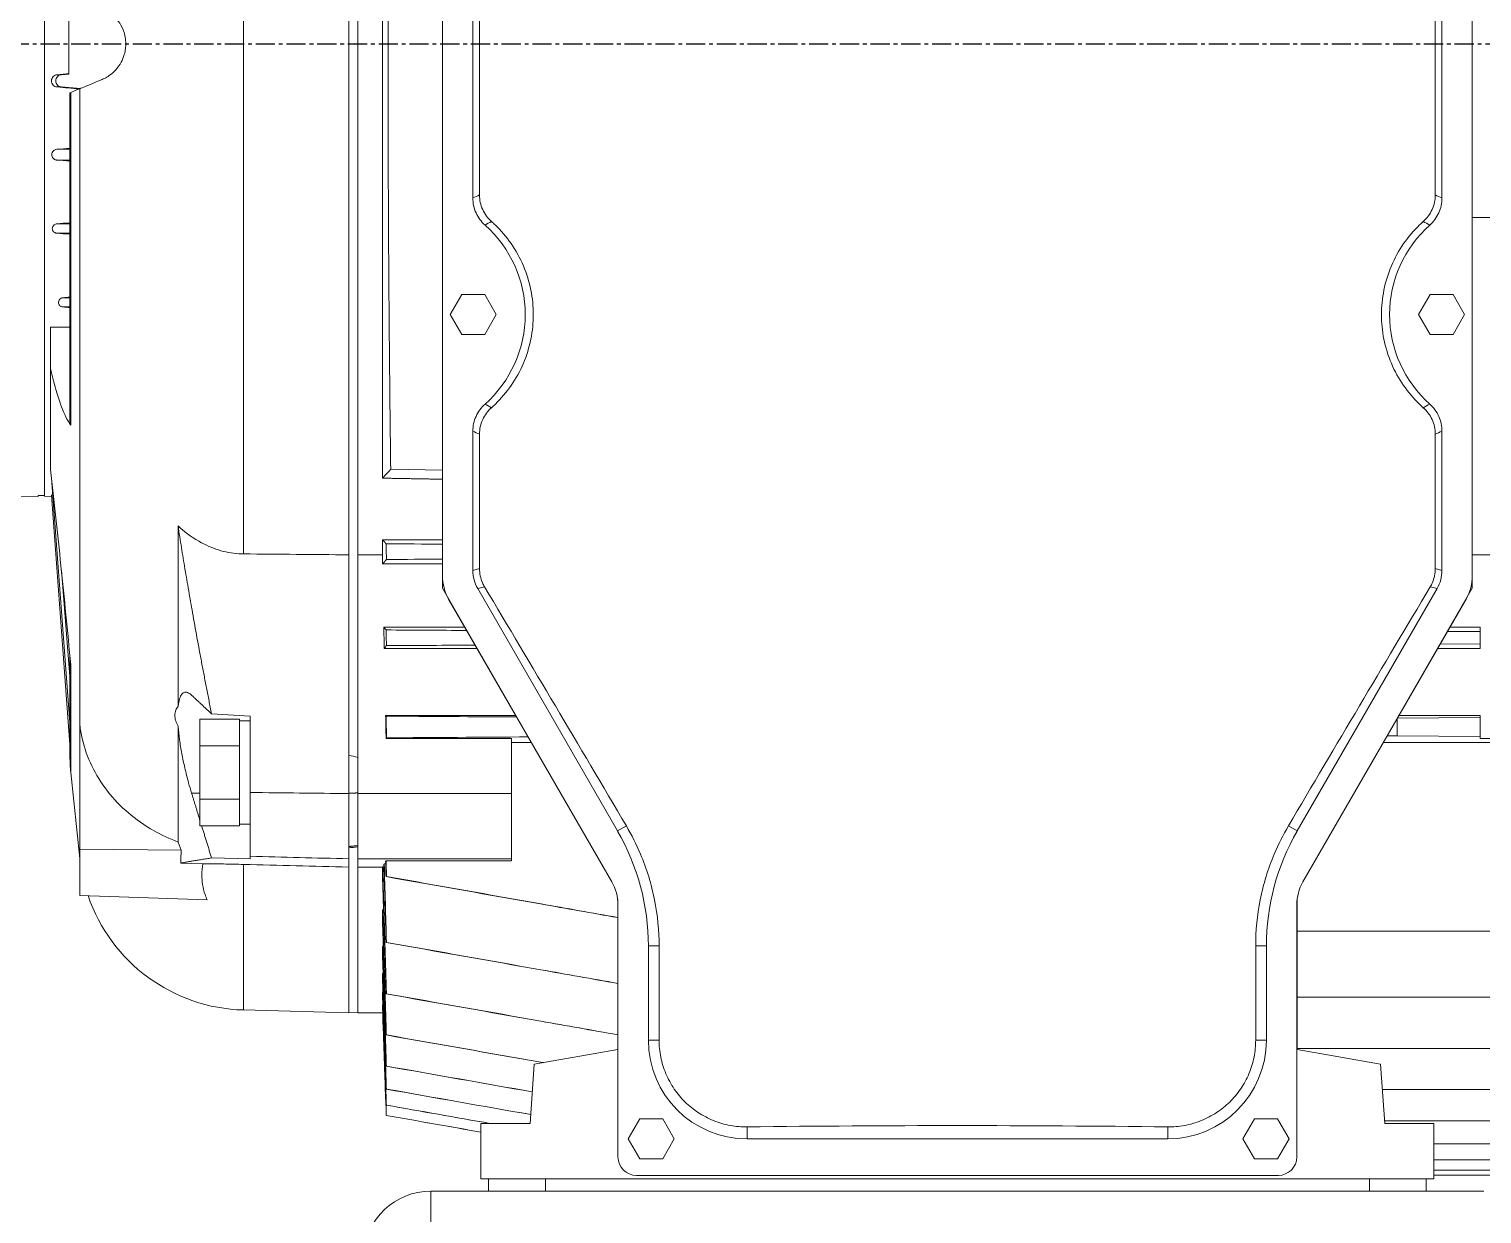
# Model space of a CAD drawing. Header units: millimetres. Extents: x -2122 to 22797, y 3569 to 89276.
# Drawn here: x 21220.3 to 21692.9, y 8822.8 to 9208.1 of the extents above; entities that cross this region are included whole.
import ezdxf

# ---------------------------------------------------------------- set-up
doc = ezdxf.new("R2010")
doc.units = ezdxf.units.MM
doc.header["$LTSCALE"] = 20
doc.linetypes.add('CENTER', pattern=[2, 1.25, -0.25, 0.25, -0.25])
doc.layers.add('IA-EJES', color=4, linetype='CENTER')
doc.layers.add('IA-TRAZ', color=8, linetype='Continuous', lineweight=5)

# ---------------------------------------------------------------- blocks, each defined once
blk = doc.blocks.new('A$C9f9da7af')
at = {"color": 0, "linetype": 'Continuous', "lineweight": 0}
for p, q in [((-2638.46, -2698.27), (-2638.46, -2306.27)), ((-2636.74, -2698.27), (-2636.74, -2308.13)), ((-2633.39, -2698.27), (-2633.39, -2308.13)), ((-2628.18, -2698.27), (-2628.18, -2308.13)), ((-2620.72, -2714.33), (-2620.72, -2308.12)), ((-2610.59, -2715.04), (-2610.59, -2308.11)), ((-2597.24, -2742.77), (-2597.24, -2384.31)), ((-2580.53, -2742.77), (-2580.53, -2399.33)), ((-2559.12, -2742.77), (-2559.12, -2402.22)), ((-2497.73, -2714.71), (-2497.73, -2604.01)), ((-2496.39, -2633.27), (-2496.39, -2683.27)), ((-2436.7, -2663.27), (-2436.7, -2685.77)), ((-2327.01, -2685.77), (-2327.01, -2663.27)), ((-2643.61, -2682.02), (-2643.61, -3024.52)), ((-2495.76, -2683.27), (-2496.39, -2683.27)), ((-2495.59, -2710.27), (-2495.76, -2683.27)), ((-2495.76, -2683.27), (-2489.63, -2683.27)), ((-2489.63, -2683.27), (-2489.8, -2710.13)), ((-2489, -2683.27), (-2489.63, -2683.27)), ((-2489, -2709.67), (-2489, -2683.27)), ((-2467.14, -2683.27), (-2467.14, -2697.05)), ((-2465.79, -2683.27), (-2467.14, -2683.27)), ((-2465.71, -2696.22), (-2465.79, -2683.27)), ((-2465.79, -2683.27), (-2461.6, -2683.27)), ((-2461.6, -2683.27), (-2461.66, -2693.89)), ((-2460.26, -2683.27), (-2461.6, -2683.27)), ((-2460.26, -2693.08), (-2460.26, -2683.27)), ((-2543.06, -2740.88), (-2447.61, -2685.77)), ((-2543.03, -2740.86), (-2451.09, -2687.78)), ((-2443.59, -2685.77), (-2447.61, -2685.77)), ((-2110.61, -2685.77), (-2443.59, -2685.77)), ((-2358.61, -2688.27), (-2365.11, -2692.02)), ((-2352.11, -2692.02), (-2358.61, -2688.27)), ((-2365.11, -2692.02), (-2365.11, -2699.52)), ((-2352.11, -2692.02), (-2352.11, -2699.52)), ((-2621.61, -2698.27), (-2639.61, -2698.27)), ((-2639.61, -3008.27), (-2639.61, -2698.27)), ((-2621.61, -2714.27), (-2621.61, -2698.27)), ((-2447.7, -2697.24), (-2526.51, -2742.74)), ((-2447.11, -2699.46), (-2447.7, -2697.24)), ((-2396.54, -2695.66), (-2441.79, -2695.66)), ((-2441.79, -2695.66), (-2441.21, -2697.83)), ((-2441.21, -2697.83), (-2397.5, -2697.83)), ((-2146.61, -2695.66), (-2320.68, -2695.66)), ((-2319.71, -2697.83), (-2146.61, -2697.83)), ((-2643.61, -2700.77), (-2639.61, -2700.77)), ((-2358.61, -2703.28), (-2365.11, -2699.52)), ((-2352.11, -2699.52), (-2358.61, -2703.28)), ((-2495.59, -2713.47), (-2495.59, -2710.27)), ((-2490.04, -2710.27), (-2495.59, -2710.27)), ((-2602.34, -2715.62), (-2621.61, -2714.27)), ((-2602.34, -2715.62), (-2597.56, -2742.77)), ((-2639.61, -2719.27), (-2643.61, -2719.27)), ((-2639.61, -2719.27), (-2639.61, -2987.27)), ((-2626.61, -2745.37), (-2633.11, -2749.12)), ((-2632.51, -2742.87), (-2550.53, -2742.87)), ((-2620.11, -2749.12), (-2626.61, -2745.37)), ((-2597.56, -2742.77), (-2548.8, -2742.77)), ((-2526.51, -2742.74), (-2524.87, -2745.59)), ((-2638.51, -2957.67), (-2638.51, -2748.87)), ((-2633.11, -2749.12), (-2633.11, -2756.62)), ((-2620.11, -2749.12), (-2620.11, -2756.62)), ((-2594.51, -2752.76), (-2594.51, -2756.24)), ((-2563.89, -2752.76), (-2594.51, -2752.76)), ((-2563.89, -2752.76), (-2563.89, -2756.24)), ((-2626.61, -2760.38), (-2633.11, -2756.62)), ((-2620.11, -2756.62), (-2626.61, -2760.38)), ((-2594.51, -2756.24), (-2563.89, -2756.24)), ((-2626.62, -2784.87), (-2622.72, -2784.87)), ((-2626.62, -2784.87), (-2626.62, -2921.67)), ((-2626.62, -2921.67), (-2622.72, -2921.67)), ((-2626.61, -2945.37), (-2633.11, -2949.12)), ((-2620.11, -2949.12), (-2626.61, -2945.37)), ((-2633.11, -2949.12), (-2633.11, -2956.62)), ((-2620.11, -2949.12), (-2620.11, -2956.62)), ((-2563.89, -2950.3), (-2594.51, -2950.3)), ((-2594.51, -2953.79), (-2594.51, -2950.3)), ((-2563.89, -2953.79), (-2563.89, -2950.3)), ((-2626.61, -2960.38), (-2633.11, -2956.62)), ((-2620.11, -2956.62), (-2626.61, -2960.38)), ((-2594.51, -2953.79), (-2563.89, -2953.79)), ((-2526.51, -2963.8), (-2524.87, -2960.95)), ((-2550.53, -2963.67), (-2632.51, -2963.67)), ((-2597.56, -2963.77), (-2602.34, -2990.92)), ((-2548.8, -2963.77), (-2597.56, -2963.77)), ((-2447.61, -3020.77), (-2543.06, -2965.66)), ((-2451.09, -3018.76), (-2543.03, -2965.68)), ((-2526.51, -2963.8), (-2447.7, -3009.3)), ((-2643.61, -2987.27), (-2639.61, -2987.27)), ((-2602.34, -2990.92), (-2621.61, -2992.27)), ((-2621.61, -2992.27), (-2621.61, -3008.27)), ((-2497.73, -2998.27), (-2497.73, -2991.83)), ((-2535.55, -2998.27), (-2536.18, -2998.27)), ((-2536.18, -3039.1), (-2536.18, -2998.27)), ((-2535.55, -2998.27), (-2535.55, -3048.27)), ((-2535.55, -2998.27), (-2514.34, -2998.27)), ((-2496.39, -2998.27), (-2514.34, -2998.27)), ((-2514.34, -2998.27), (-2514.34, -3048.27)), ((-2496.39, -2998.27), (-2496.39, -3039.1)), ((-2489, -3039.26), (-2489, -2996.87)), ((-2358.61, -3003.27), (-2365.11, -3007.02)), ((-2352.11, -3007.02), (-2358.61, -3003.27)), ((-2639.61, -3005.77), (-2643.61, -3005.77)), ((-2621.61, -3008.27), (-2639.61, -3008.27)), ((-2467.14, -3009.49), (-2467.14, -3039.71)), ((-2447.7, -3009.3), (-2447.11, -3007.09)), ((-2441.21, -3008.71), (-2441.79, -3010.89)), ((-2397.5, -3008.71), (-2441.21, -3008.71)), ((-2365.11, -3007.02), (-2365.11, -3014.52)), ((-2352.11, -3007.02), (-2352.11, -3014.52)), ((-2146.61, -3008.71), (-2319.71, -3008.71)), ((-2460.26, -3039.84), (-2460.26, -3013.47)), ((-2441.79, -3010.89), (-2396.54, -3010.89)), ((-2358.61, -3018.28), (-2365.11, -3014.52)), ((-2352.11, -3014.52), (-2358.61, -3018.28)), ((-2320.68, -3010.89), (-2146.61, -3010.89)), ((-2657.01, -3024.52), (-2643.61, -3024.52)), ((-2443.59, -3020.77), (-2447.61, -3020.77)), ((-2443.59, -3020.77), (-2110.61, -3020.77)), ((-2439.67, -3020.77), (-2439.67, -3040.22)), ((-2431.79, -3040.27), (-2431.79, -3020.77)), ((-2409.17, -3020.77), (-2408.89, -3037.6)), ((-2585.61, -3048.27), (-2585.61, -3040.21)), ((-2583.07, -3040.27), (-2583.94, -3040.27)), ((-2583.07, -3040.27), (-2583.07, -3040.18)), ((-2579.03, -3040.27), (-2580.52, -3040.27)), ((-2579.03, -3040.27), (-2579.03, -3040.13)), ((-2572.87, -3040.27), (-2575.01, -3040.27)), ((-2572.87, -3040.27), (-2572.87, -3040.08)), ((-2564.11, -3040.27), (-2567, -3040.27)), ((-2564.11, -3040.27), (-2564.11, -3040.01)), ((-2552.19, -3040.27), (-2555.98, -3040.27)), ((-2552.19, -3040.27), (-2552.19, -3039.93)), ((-2538.26, -3040.27), (-2541.24, -3040.27)), ((-2538.26, -3040.27), (-2538.26, -3048.27)), ((-2538.16, -3040.22), (-2538.16, -3039.82)), ((-2537.2, -3039.71), (-2537.2, -3039.24)), ((-2436.7, -3040.27), (-2436.7, -3048.27)), ((-2431.79, -3040.27), (-2436.7, -3040.27)), ((-2129.42, -3040.27), (-2411.79, -3040.27)), ((-2585.61, -3048.27), (-2538.26, -3048.27)), ((-2585.45, -3048.27), (-2585.61, -3051.27)), ((-2538.26, -3051.27), (-2585.61, -3051.27)), ((-2584.71, -3085.46), (-2585.61, -3051.27)), ((-2538.26, -3048.27), (-2535.55, -3048.27)), ((-2538.26, -3051.27), (-2535.55, -3051.27)), ((-2514.34, -3048.27), (-2535.55, -3048.27)), ((-2514.34, -3051.27), (-2535.55, -3051.27)), ((-2514.34, -3048.27), (-2436.7, -3048.27)), ((-2514.34, -3051.27), (-2436.7, -3051.27)), ((-2436.7, -3048.27), (-2104.52, -3048.27)), ((-2104.52, -3051.27), (-2436.7, -3051.27)), ((-2537.38, -3085.46), (-2584.71, -3085.46)), ((-2535.59, -3083.27), (-2534.72, -3083.27)), ((-2535.29, -3095.88), (-2535.59, -3083.27)), ((-2514, -3083.27), (-2534.72, -3083.27)), ((-2524.29, -3086.77), (-2524.29, -3083.27)), ((-2514, -3083.27), (-2489.14, -3083.27)), ((-2490.69, -3086.77), (-2490.69, -3083.27)), ((-2489.14, -3083.27), (-2488.37, -3095.88)), ((-2104.79, -3085.46), (-2436.43, -3085.46)), ((-2524.26, -3086.77), (-2524.81, -3086.77)), ((-2524.81, -3099.67), (-2524.81, -3086.77)), ((-2524.26, -3086.77), (-2516.7, -3086.77)), ((-2516.15, -3086.77), (-2516.7, -3086.77)), ((-2515.05, -3086.77), (-2516.15, -3086.77)), ((-2516.15, -3099.67), (-2516.15, -3086.77)), ((-2515.05, -3086.77), (-2499.92, -3086.77)), ((-2498.83, -3086.77), (-2499.92, -3086.77)), ((-2498.28, -3086.77), (-2498.83, -3086.77)), ((-2498.83, -3099.67), (-2498.83, -3086.77)), ((-2498.28, -3086.77), (-2490.71, -3086.77)), ((-2490.17, -3086.77), (-2490.71, -3086.77)), ((-2490.17, -3099.67), (-2490.17, -3086.77)), ((-2548.92, -3097.29), (-2547.44, -3138.72)), ((-2536.96, -3105.88), (-2537.15, -3098.67)), ((-2516.15, -3099.67), (-2524.81, -3099.67)), ((-2498.83, -3099.67), (-2516.15, -3099.67)), ((-2514.22, -3102.36), (-2514.18, -3099.67)), ((-2490.17, -3099.67), (-2498.83, -3099.67)), ((-2530.11, -3106.78), (-2532.76, -3105.78)), ((-2532.76, -3105.78), (-2532.44, -3138.72)), ((-2492.42, -3106.78), (-2530.11, -3106.78)), ((-2427.34, -3106.78), (-2486.01, -3106.78)), ((-2532.44, -3138.72), (-2547.44, -3138.72)), ((-2507.48, -3141.67), (-2535.48, -3138.72)), ((-2492.13, -3138.72), (-2532.44, -3138.72)), ((-2472.49, -3141.67), (-2507.48, -3141.67)), ((-2502.26, -3141.94), (-2469.64, -3141.94)), ((-2498.44, -3141.94), (-2417.32, -3147.93)), ((-2285.15, -3138.72), (-2492.13, -3138.72)), ((-2491.26, -3141.94), (-2413.35, -3147.86)), ((-2476.26, -3141.94), (-2441.72, -3144.72)), ((-2286.37, -3141.67), (-2394.53, -3141.67)), ((-2393.77, -3141.94), (-2286.48, -3141.94)), ((-2356.1, -3141.94), (-2356.1, -3144.37)), ((-2353.11, -3141.94), (-2353.11, -3144.18)), ((-2332.1, -3141.94), (-2332.1, -3146.35)), ((-2329.11, -3141.94), (-2329.11, -3146.24)), ((-2308.35, -3141.94), (-2308.35, -3146.28)), ((-2304.86, -3141.94), (-2304.86, -3146.22)), ((-2285.13, -3138.67), (-2284.6, -3144.73)), ((-2280.61, -3144.71), (-2280.4, -3142.27)), ((-2280.4, -3142.27), (-2260.81, -3142.27)), ((-2284.6, -3144.73), (-2284.6, -3146.11)), ((-2280.61, -3144.71), (-2280.61, -3146.08)), ((-2417.61, -3150.27), (-2417.81, -3147.9)), ((-2417.48, -3150.27), (-2417.61, -3150.27)), ((-2123.74, -3150.27), (-2417.48, -3150.27)), ((-2417.48, -3150.27), (-2417.42, -3152.27)), ((-2376.16, -3148.27), (-2408.97, -3148.27)), ((-2362.66, -3148.27), (-2376.16, -3148.27)), ((-2417.42, -3152.27), (-2417.76, -3152.27)), ((-2417.61, -3158.27), (-2417.76, -3152.27))]:
    blk.add_line(p, q, dxfattribs=at)
for centre, radius, start, end in [((-2443.59, -2700.77), 15, 90, 120), ((-2358.61, -2673.77), 38.92, 221.623, 318.377), ((-2550.53, -2727.87), 15, 270, 300), ((-2632.51, -2748.87), 6, 90, 180), ((-2563.89, -2678.01), 74.74, 270, 300), ((-2594.51, -2784.87), 32.12, 90, 180), ((-2594.51, -2921.67), 32.12, 180, 270), ((-2632.51, -2957.67), 6, 180, 270), ((-2563.89, -3028.53), 74.74, 60, 90), ((-2550.53, -2978.67), 15, 60, 90), ((-2358.61, -3032.77), 38.92, 41.623, 138.377), ((-2443.59, -3005.77), 15, 240, 270), ((-2665.61, -3024.52), 22, 273.2541, 0), ((-2529.73, -3084.02), 55, 181.5, 251.1109), ((-2502.26, -3091.94), 50, 264, 270)]:
    blk.add_arc(centre, radius, start, end, dxfattribs=at)
at = {"color": 0, "linetype": 'Continuous', "lineweight": 0, "extrusion": (0, 0, -1)}
for centre, major_axis, ratio, start_param, end_param in [((-2441.69, -2707.84), (-3.16, 11.78), 0.983743, -0.257731, 0.257731), ((-2397, -2752.55), (25.1, 89.03), 0.201355, -0.966892, -0.935641), ((-2320.21, -2752.55), (-25.1, 89.03), 0.201355, 0.935641, 0.966892), ((-2441.69, -2998.7), (3.16, 11.78), 0.983743, 2.883862, 3.399323), ((-2397, -2954), (-25.1, 89.03), 0.201355, -2.205952, -2.174701), ((-2320.21, -2954), (25.1, 89.03), 0.201355, 2.174701, 2.205952), ((62.39, 6444.9), (-2681.41, -9484), 0.00002, -0.003967, -0.00345), ((-2587.13, -2081.99), (-359.72, -4109.12), 0.034767, -1.336463, -1.335711), ((-2562.31, -2152.59), (28.82, -953.21), 0.499829, -0.001541, 0.007281), ((-2217.03, -3287.49), (-25.21, 1755.45), 0.08207, -1.490226, -1.486607)]:
    blk.add_ellipse(centre, major_axis=major_axis, ratio=ratio, start_param=start_param, end_param=end_param, dxfattribs=at)
at = {"color": 0, "linetype": 'Continuous', "lineweight": 0}
for centre, major_axis, ratio, start_param, end_param in [((-3061.98, -2853.27), (1765.54, 988.37), 0.086139, -1.310233, -1.263694), ((-2798.63, -2853.27), (0, 1000), 0.176327, -1.63925, -1.502343), ((-3061.98, -2853.27), (1765.54, -988.37), 0.086139, 1.263694, 1.310233), ((1507.09, -2081.99), (-3831.27, -1528.3), 0.995588, -0.143707, -0.142956), ((-2246.75, -2359.54), (-428.26, -4894.98), 0.007747, -1.409593, -1.409129), ((-2179.7, -2088.34), (-709.11, -8105.15), 0.007023, -1.439821, -1.439286)]:
    blk.add_ellipse(centre, major_axis=major_axis, ratio=ratio, start_param=start_param, end_param=end_param, dxfattribs=at)
for points, knots in [([(-2441.21, -2697.83), (-2442.71, -2697.83), (-2444.3, -2698.14), (-2446.22, -2698.97), (-2446.67, -2699.2), (-2447.11, -2699.46)], [3.7149237, 3.7149237, 3.7149237, 3.7149237, 4.164316, 4.164316, 4.3081745, 4.3081745, 4.3081745, 4.3081745]), ([(-2388.87, -2701.73), (-2389.41, -2701.13), (-2390.01, -2700.58), (-2391.31, -2699.61), (-2392.01, -2699.19), (-2393.49, -2698.52), (-2394.27, -2698.26), (-2395.87, -2697.92), (-2396.68, -2697.83), (-2397.5, -2697.83)], [-0.9788863, -0.9788863, -0.9788863, -0.9788863, -0.7341099, -0.7341099, -0.4898984, -0.4898984, -0.2451084, -0.2451084, 0, 0, 0, 0]), ([(-2396.54, -2695.66), (-2395.7, -2695.66), (-2394.87, -2695.74), (-2393.25, -2696.09), (-2392.45, -2696.35), (-2390.94, -2697.03), (-2390.21, -2697.45), (-2388.87, -2698.44), (-2388.25, -2699), (-2387.7, -2699.62)], [0, 0, 0, 0, 0.2494138, 0.2494138, 0.4986596, 0.4986596, 0.7483636, 0.7483636, 0.9980754, 0.9980754, 0.9980754, 0.9980754]), ([(-2329.51, -2699.62), (-2328.96, -2699), (-2328.34, -2698.44), (-2327, -2697.46), (-2326.28, -2697.03), (-2324.77, -2696.35), (-2323.97, -2696.09), (-2322.34, -2695.74), (-2321.51, -2695.66), (-2320.68, -2695.66)], [0, 0, 0, 0, 0.2493244, 0.2493244, 0.498657, 0.498657, 0.74826, 0.74826, 0.9980366, 0.9980366, 0.9980366, 0.9980366]), ([(-2319.71, -2697.83), (-2320.53, -2697.83), (-2321.35, -2697.92), (-2322.94, -2698.26), (-2323.71, -2698.52), (-2325.2, -2699.19), (-2325.9, -2699.61), (-2327.21, -2700.57), (-2327.81, -2701.13), (-2328.35, -2701.73)], [-0.979459, -0.979459, -0.979459, -0.979459, -0.7345787, -0.7345787, -0.4899973, -0.4899973, -0.2452819, -0.2452819, 0, 0, 0, 0]), ([(-2388.87, -2701.73), (-2388.49, -2702.16), (-2388.1, -2702.58), (-2385.91, -2704.84), (-2383.87, -2706.6), (-2379.4, -2709.69), (-2376.97, -2711.03), (-2371.9, -2713.18), (-2369.25, -2714), (-2363.9, -2715.07), (-2361.21, -2715.32), (-2356, -2715.32), (-2353.3, -2715.07), (-2347.94, -2713.99), (-2345.29, -2713.17), (-2340.2, -2711.01), (-2337.77, -2709.66), (-2333.3, -2706.56), (-2331.25, -2704.8), (-2329.08, -2702.54), (-2328.71, -2702.14), (-2328.35, -2701.73)], [-15.550084, -15.550084, -15.550084, -15.550084, -15.379993, -15.379993, -14.598513, -14.598513, -13.817034, -13.817034, -13.035554, -13.035554, -12.254075, -12.254075, -11.470676, -11.470676, -10.687276, -10.687276, -9.903877, -9.903877, -9.120478, -9.120478, -8.95791, -8.95791, -8.95791, -8.95791]), ([(-2563.89, -2756.24), (-2558.97, -2756.24), (-2553.9, -2755.76), (-2543.82, -2753.75), (-2538.81, -2752.22), (-2530.86, -2748.87), (-2527.8, -2747.32), (-2524.87, -2745.59)], [-23.124769, -23.124769, -23.124769, -23.124769, -21.651539, -21.651539, -20.178309, -20.178309, -19.20887, -19.20887, -19.20887, -19.20887]), ([(-2622.72, -2784.87), (-2622.74, -2783.09), (-2622.59, -2781.24), (-2621.92, -2777.57), (-2621.39, -2775.74), (-2619.98, -2772.22), (-2619.1, -2770.54), (-2617.05, -2767.41), (-2615.88, -2765.97), (-2613.38, -2763.42), (-2611.96, -2762.22), (-2608.86, -2760.1), (-2607.18, -2759.18), (-2603.67, -2757.71), (-2601.84, -2757.15), (-2598.16, -2756.41), (-2596.3, -2756.24), (-2594.51, -2756.24)], [12.749724, 12.749724, 12.749724, 12.749724, 13.285954, 13.285954, 13.822184, 13.822184, 14.358415, 14.358415, 14.894645, 14.894645, 15.433007, 15.433007, 15.97137, 15.97137, 16.509732, 16.509732, 17.048094, 17.048094, 17.048094, 17.048094]), ([(-2594.51, -2950.3), (-2596.3, -2950.3), (-2598.16, -2950.13), (-2601.84, -2949.39), (-2603.67, -2948.84), (-2607.18, -2947.36), (-2608.86, -2946.44), (-2611.96, -2944.32), (-2613.38, -2943.12), (-2615.88, -2940.57), (-2617.05, -2939.13), (-2619.1, -2936.01), (-2619.98, -2934.32), (-2621.39, -2930.81), (-2621.92, -2928.98), (-2622.59, -2925.3), (-2622.74, -2923.45), (-2622.72, -2921.67)], [8.524047, 8.524047, 8.524047, 8.524047, 9.06241, 9.06241, 9.600772, 9.600772, 10.139134, 10.139134, 10.677497, 10.677497, 11.213727, 11.213727, 11.749957, 11.749957, 12.286187, 12.286187, 12.822418, 12.822418, 12.822418, 12.822418]), ([(-2524.87, -2960.95), (-2527.8, -2959.22), (-2530.86, -2957.68), (-2538.81, -2954.32), (-2543.82, -2952.79), (-2553.9, -2950.78), (-2558.97, -2950.3), (-2563.89, -2950.3)], [-3.915899, -3.915899, -3.915899, -3.915899, -2.94646, -2.94646, -1.47323, -1.47323, 0, 0, 0, 0]), ([(-2579.48, -3039.08), (-2582.44, -3022.32), (-2585.4, -3005.56), (-2589.83, -2980.45), (-2591.3, -2972.11), (-2592.77, -2963.77)], [0, 0, 0, 0, 5.106701, 5.106701, 7.647767, 7.647767, 7.647767, 7.647767]), ([(-2592.76, -2963.77), (-2591.29, -2972.09), (-2589.82, -2980.4), (-2585.38, -3005.48), (-2582.42, -3022.24), (-2579.46, -3039)], [2.572116, 2.572116, 2.572116, 2.572116, 5.105834, 5.105834, 10.211749, 10.211749, 10.211749, 10.211749]), ([(-2562.76, -3039.09), (-2565.72, -3022.33), (-2568.68, -3005.57), (-2573.12, -2980.47), (-2574.59, -2972.12), (-2576.07, -2963.77)], [0, 0, 0, 0, 5.105793, 5.105793, 7.648723, 7.648723, 7.648723, 7.648723]), ([(-2576.05, -2963.77), (-2574.58, -2972.09), (-2573.1, -2980.41), (-2568.67, -3005.48), (-2565.7, -3022.24), (-2562.74, -3038.99)], [2.570456, 2.570456, 2.570456, 2.570456, 5.104776, 5.104776, 10.209631, 10.209631, 10.209631, 10.209631]), ([(-2541.35, -3039.12), (-2544.31, -3022.36), (-2547.27, -3005.61), (-2551.71, -2980.49), (-2553.19, -2972.13), (-2554.67, -2963.77)], [0, 0, 0, 0, 5.104511, 5.104511, 7.651833, 7.651833, 7.651833, 7.651833]), ([(-2554.64, -2963.77), (-2553.16, -2972.09), (-2551.69, -2980.4), (-2547.25, -3005.46), (-2544.28, -3022.21), (-2541.32, -3038.97)], [2.570263, 2.570263, 2.570263, 2.570263, 5.103374, 5.103374, 10.206878, 10.206878, 10.206878, 10.206878]), ([(-2592.84, -3039.08), (-2595.8, -3022.31), (-2598.75, -3005.54), (-2601.75, -2988.54), (-2601.8, -2988.3), (-2601.84, -2988.06)], [0, 0, 0, 0, 5.107391, 5.107391, 5.180573, 5.180573, 5.180573, 5.180573]), ([(-2601.83, -2988), (-2601.79, -2988.24), (-2601.75, -2988.48), (-2598.74, -3005.48), (-2595.78, -3022.24), (-2592.82, -3039.01)], [5.034247, 5.034247, 5.034247, 5.034247, 5.106669, 5.106669, 10.213422, 10.213422, 10.213422, 10.213422]), ([(-2328.35, -3004.81), (-2328.71, -3004.4), (-2329.08, -3004), (-2331.25, -3001.74), (-2333.3, -2999.99), (-2337.77, -2996.88), (-2340.2, -2995.54), (-2345.29, -2993.37), (-2347.94, -2992.55), (-2353.3, -2991.48), (-2356, -2991.22), (-2358.61, -2991.22), (-2361.21, -2991.22), (-2363.9, -2991.47), (-2369.25, -2992.55), (-2371.9, -2993.36), (-2376.97, -2995.52), (-2379.4, -2996.86), (-2383.87, -2999.95), (-2385.91, -3001.7), (-2388.1, -3003.97), (-2388.49, -3004.38), (-2388.87, -3004.81)], [-3.296164, -3.296164, -3.296164, -3.296164, -3.133597, -3.133597, -2.350198, -2.350198, -1.566799, -1.566799, -0.783399, -0.783399, 0, 0, 0, 0.781479, 0.781479, 1.562959, 1.562959, 2.344438, 2.344438, 3.125918, 3.125918, 3.296009, 3.296009, 3.296009, 3.296009]), ([(-2397.5, -3008.71), (-2396.68, -3008.71), (-2395.87, -3008.63), (-2394.28, -3008.28), (-2393.5, -3008.03), (-2392.02, -3007.35), (-2391.32, -3006.94), (-2390.01, -3005.97), (-2389.41, -3005.42), (-2388.87, -3004.81)], [-0.979459, -0.979459, -0.979459, -0.979459, -0.7345787, -0.7345787, -0.4899973, -0.4899973, -0.2452819, -0.2452819, 0, 0, 0, 0]), ([(-2328.35, -3004.81), (-2327.81, -3005.42), (-2327.21, -3005.97), (-2325.9, -3006.93), (-2325.2, -3007.35), (-2323.72, -3008.02), (-2322.94, -3008.28), (-2321.35, -3008.63), (-2320.53, -3008.71), (-2319.71, -3008.71)], [-0.9788863, -0.9788863, -0.9788863, -0.9788863, -0.7341099, -0.7341099, -0.4898984, -0.4898984, -0.2451084, -0.2451084, 0, 0, 0, 0]), ([(-2447.11, -3007.09), (-2446.69, -3007.33), (-2446.26, -3007.56), (-2444.34, -3008.39), (-2442.73, -3008.71), (-2441.21, -3008.71)], [6.8350784, 6.8350784, 6.8350784, 6.8350784, 6.973062, 6.973062, 7.4288486, 7.4288486, 7.4288486, 7.4288486]), ([(-2387.7, -3006.92), (-2388.25, -3007.54), (-2388.87, -3008.1), (-2390.21, -3009.09), (-2390.93, -3009.51), (-2392.45, -3010.19), (-2393.24, -3010.45), (-2394.87, -3010.8), (-2395.7, -3010.89), (-2396.54, -3010.89)], [0, 0, 0, 0, 0.2493244, 0.2493244, 0.498657, 0.498657, 0.74826, 0.74826, 0.9980366, 0.9980366, 0.9980366, 0.9980366]), ([(-2320.68, -3010.89), (-2321.51, -3010.89), (-2322.34, -3010.8), (-2323.97, -3010.45), (-2324.76, -3010.19), (-2326.28, -3009.51), (-2327, -3009.09), (-2328.34, -3008.1), (-2328.96, -3007.54), (-2329.51, -3006.92)], [0, 0, 0, 0, 0.2494137, 0.2494137, 0.4986595, 0.4986595, 0.7483636, 0.7483636, 0.9980754, 0.9980754, 0.9980754, 0.9980754]), ([(-2541.32, -3038.97), (-2541.32, -3038.99), (-2541.33, -3039.02), (-2541.34, -3039.07), (-2541.35, -3039.09), (-2541.35, -3039.12)], [-0.7037968, -0.7037968, -0.7037968, -0.7037968, -0.3511148, -0.3511148, 0, 0, 0, 0]), ([(-2489.18, -3039.12), (-2490.35, -3039.09), (-2491.52, -3039.07), (-2493.86, -3039.02), (-2495.04, -3038.99), (-2496.21, -3038.97)], [-0.7037957, -0.7037957, -0.7037957, -0.7037957, -0.3526809, -0.3526809, 0, 0, 0, 0]), ([(-2537.15, -3098.67), (-2537.15, -3098.52), (-2537.15, -3098.36), (-2537.17, -3096.34), (-2537.2, -3094.21), (-2537.27, -3089.81), (-2537.32, -3087.55), (-2537.38, -3085.46)], [-51.872416, -51.872416, -51.872416, -51.872416, -51.81997, -51.81997, -51.194696, -51.194696, -50.569421, -50.569421, -50.569421, -50.569421]), ([(-2436.43, -3085.46), (-2436.41, -3087.55), (-2436.14, -3089.81), (-2435.04, -3094.21), (-2434.21, -3096.34), (-2432.06, -3100.65), (-2430.42, -3103.15), (-2428.13, -3105.89), (-2427.74, -3106.34), (-2427.34, -3106.78)], [-16.795165, -16.795165, -16.795165, -16.795165, -16.16989, -16.16989, -15.544615, -15.544615, -14.724536, -14.724536, -14.560604, -14.560604, -14.560604, -14.560604]), ([(-2537.15, -3098.67), (-2538.41, -3098.91), (-2539.66, -3099.02), (-2540.84, -3099.02), (-2542.84, -3099.02), (-2545.03, -3098.72), (-2547.77, -3097.78), (-2548.35, -3097.55), (-2548.92, -3097.29)], [13.644607, 13.644607, 13.644607, 13.644607, 14.35477, 14.35477, 14.35477, 15.553109, 15.553109, 15.877128, 15.877128, 15.877128, 15.877128]), ([(-2492.42, -3106.78), (-2492.47, -3106.77), (-2492.52, -3106.77), (-2493.9, -3106.66), (-2495.33, -3106.51), (-2498.3, -3106.09), (-2499.85, -3105.84), (-2502.94, -3105.25), (-2504.5, -3104.92), (-2507.57, -3104.21), (-2509.19, -3103.8), (-2511.96, -3103.04), (-2513.1, -3102.71), (-2514.22, -3102.36)], [4.228559, 4.228559, 4.228559, 4.228559, 4.245739, 4.245739, 4.707181, 4.707181, 5.168622, 5.168622, 5.630063, 5.630063, 6.114696, 6.114696, 6.456351, 6.456351, 6.456351, 6.456351]), ([(-2482.37, -3102.36), (-2482.06, -3102.71), (-2481.81, -3103.04), (-2481.42, -3103.8), (-2481.34, -3104.21), (-2481.48, -3104.92), (-2481.68, -3105.25), (-2482.39, -3105.84), (-2482.9, -3106.09), (-2484.2, -3106.51), (-2485, -3106.66), (-2485.94, -3106.77), (-2485.98, -3106.77), (-2486.01, -3106.78)], [1.112245, 1.112245, 1.112245, 1.112245, 1.4539, 1.4539, 1.938533, 1.938533, 2.399975, 2.399975, 2.861416, 2.861416, 3.322857, 3.322857, 3.340038, 3.340038, 3.340038, 3.340038]), ([(-2492.13, -3138.72), (-2493.56, -3138.55), (-2495, -3138.3), (-2499.58, -3137.24), (-2502.65, -3136.13), (-2508.05, -3133.53), (-2510.88, -3131.81), (-2516.16, -3127.69), (-2518.6, -3125.31), (-2522.7, -3120.51), (-2524.72, -3117.65), (-2527.88, -3112.05), (-2529.11, -3109.38), (-2530.11, -3106.78)], [25.025987, 25.025987, 25.025987, 25.025987, 25.491761, 25.491761, 26.511812, 26.511812, 27.53036, 27.53036, 28.548909, 28.548909, 29.566813, 29.566813, 30.401028, 30.401028, 30.401028, 30.401028]), ([(-2492.42, -3106.78), (-2491.85, -3107.1), (-2491.28, -3107.35), (-2490.36, -3107.63), (-2490.02, -3107.71), (-2489.5, -3107.78), (-2489.31, -3107.8), (-2488.96, -3107.81), (-2488.81, -3107.81), (-2488.46, -3107.8), (-2488.28, -3107.78), (-2487.77, -3107.69), (-2487.46, -3107.6), (-2486.75, -3107.31), (-2486.36, -3107.07), (-2486.01, -3106.78)], [8.0773622, 8.0773622, 8.0773622, 8.0773622, 8.3110606, 8.3110606, 8.4488105, 8.4488105, 8.5292865, 8.5292865, 8.5974234, 8.5974234, 8.6796795, 8.6796795, 8.8291137, 8.8291137, 9.04265, 9.04265, 9.04265, 9.04265]), ([(-2282.16, -3131.49), (-2281.93, -3130.96), (-2281.67, -3130.42), (-2280.8, -3128.95), (-2280.04, -3127.96), (-2278.32, -3126.39), (-2277.48, -3125.77), (-2275.77, -3124.85), (-2274.95, -3124.52), (-2273.44, -3124.08), (-2272.78, -3123.94), (-2271.81, -3123.83), (-2271.5, -3123.8), (-2270.98, -3123.77), (-2270.76, -3123.77), (-2270.34, -3123.77), (-2270.13, -3123.78), (-2269.61, -3123.81), (-2269.29, -3123.84), (-2268.24, -3123.97), (-2267.53, -3124.13), (-2265.74, -3124.7), (-2264.74, -3125.18), (-2262.93, -3126.34), (-2262.15, -3127.02), (-2260.56, -3128.71), (-2259.89, -3129.74), (-2259.28, -3130.98), (-2259.16, -3131.23), (-2259.06, -3131.49)], [-8.964876, -8.964876, -8.964876, -8.964876, -8.697725, -8.697725, -8.217545, -8.217545, -7.884783, -7.884783, -7.633631, -7.633631, -7.453719, -7.453719, -7.3749, -7.3749, -7.317522, -7.317522, -7.265261, -7.265261, -7.182658, -7.182658, -6.991763, -6.991763, -6.678554, -6.678554, -6.345794, -6.345794, -5.865987, -5.865987, -5.740802, -5.740802, -5.740802, -5.740802]), ([(-2285.15, -3138.72), (-2285.08, -3138.56), (-2284.99, -3138.32), (-2284.57, -3137.32), (-2284.14, -3136.27), (-2283.37, -3134.41), (-2283.06, -3133.67), (-2282.54, -3132.41), (-2282.35, -3131.96), (-2282.16, -3131.49)], [26.00432, 26.00432, 26.00432, 26.00432, 26.450873, 26.450873, 27.452445, 27.452445, 27.975309, 27.975309, 28.240682, 28.240682, 28.240682, 28.240682]), ([(-2408.97, -3148.27), (-2414.11, -3147.68), (-2419.38, -3147.1), (-2435, -3145.41), (-2445.59, -3144.31), (-2461.63, -3142.72), (-2467.08, -3142.18), (-2472.49, -3141.67)], [-98.863434, -98.863434, -98.863434, -98.863434, -97.256079, -97.256079, -94.177494, -94.177494, -92.591386, -92.591386, -92.591386, -92.591386]), ([(-2393.77, -3141.94), (-2393.96, -3141.94), (-2394.14, -3141.9), (-2394.38, -3141.78), (-2394.45, -3141.73), (-2394.53, -3141.67)], [-8.4750219, -8.4750219, -8.4750219, -8.4750219, -8.0930521, -8.0930521, -7.9028118, -7.9028118, -7.9028118, -7.9028118]), ([(-2394.53, -3141.67), (-2393.9, -3142.18), (-2393.05, -3142.72), (-2389.83, -3144.31), (-2386.8, -3145.41), (-2380.89, -3147.1), (-2378.63, -3147.68), (-2376.16, -3148.27)], [-16.425572, -16.425572, -16.425572, -16.425572, -14.839465, -14.839465, -11.76088, -11.76088, -10.153525, -10.153525, -10.153525, -10.153525]), ([(-2353.11, -3144.18), (-2353.12, -3144.31), (-2353.15, -3144.43), (-2353.24, -3144.69), (-2353.31, -3144.83), (-2353.52, -3145.14), (-2353.69, -3145.3), (-2354.08, -3145.54), (-2354.31, -3145.62), (-2354.76, -3145.67), (-2354.99, -3145.65), (-2355.38, -3145.5), (-2355.54, -3145.4), (-2355.8, -3145.15), (-2355.89, -3145.02), (-2356, -3144.79), (-2356.04, -3144.7), (-2356.08, -3144.53), (-2356.09, -3144.45), (-2356.1, -3144.37)], [0, 0, 0, 0, 0.038261, 0.038261, 0.0869695, 0.0869695, 0.1644445, 0.1644445, 0.2497114, 0.2497114, 0.3314216, 0.3314216, 0.39639, 0.39639, 0.44705, 0.44705, 0.4755855, 0.4755855, 0.5004736, 0.5004736, 0.5004736, 0.5004736]), ([(-2329.11, -3146.24), (-2329.13, -3146.39), (-2329.16, -3146.53), (-2329.27, -3146.83), (-2329.36, -3146.98), (-2329.61, -3147.28), (-2329.77, -3147.41), (-2330.14, -3147.6), (-2330.35, -3147.66), (-2330.77, -3147.69), (-2330.98, -3147.66), (-2331.35, -3147.52), (-2331.51, -3147.42), (-2331.77, -3147.18), (-2331.87, -3147.05), (-2331.99, -3146.81), (-2332.03, -3146.71), (-2332.08, -3146.53), (-2332.09, -3146.44), (-2332.1, -3146.35)], [0, 0, 0, 0, 0.0435568, 0.0435568, 0.0990653, 0.0990653, 0.1659121, 0.1659121, 0.2351603, 0.2351603, 0.3034558, 0.3034558, 0.3624167, 0.3624167, 0.4136599, 0.4136599, 0.4443515, 0.4443515, 0.4709929, 0.4709929, 0.4709929, 0.4709929]), ([(-2304.86, -3146.22), (-2304.88, -3146.41), (-2304.93, -3146.59), (-2305.08, -3146.96), (-2305.21, -3147.15), (-2305.51, -3147.47), (-2305.7, -3147.6), (-2306.12, -3147.79), (-2306.34, -3147.85), (-2306.81, -3147.87), (-2307.03, -3147.83), (-2307.45, -3147.67), (-2307.63, -3147.56), (-2307.94, -3147.28), (-2308.07, -3147.12), (-2308.22, -3146.83), (-2308.26, -3146.72), (-2308.32, -3146.5), (-2308.34, -3146.39), (-2308.35, -3146.28)], [0, 0, 0, 0, 0.0570316, 0.0570316, 0.1239187, 0.1239187, 0.1942486, 0.1942486, 0.2658235, 0.2658235, 0.3367718, 0.3367718, 0.4019591, 0.4019591, 0.462686, 0.462686, 0.4996676, 0.4996676, 0.5316829, 0.5316829, 0.5316829, 0.5316829]), ([(-2284.6, -3144.73), (-2284.58, -3144.97), (-2284.51, -3145.22), (-2284.29, -3145.66), (-2284.14, -3145.86), (-2283.77, -3146.19), (-2283.56, -3146.32), (-2283.1, -3146.5), (-2282.85, -3146.54), (-2282.36, -3146.54), (-2282.11, -3146.49), (-2281.65, -3146.31), (-2281.44, -3146.17), (-2281.07, -3145.84), (-2280.92, -3145.64), (-2280.7, -3145.19), (-2280.64, -3144.95), (-2280.61, -3144.71)], [0, 0, 0, 0, 0.125, 0.125, 0.25, 0.25, 0.375, 0.375, 0.5, 0.5, 0.625, 0.625, 0.75, 0.75, 0.875, 0.875, 1, 1, 1, 1]), ([(-2280.61, -3146.08), (-2280.64, -3146.33), (-2280.7, -3146.56), (-2280.91, -3147), (-2281.05, -3147.2), (-2281.41, -3147.54), (-2281.62, -3147.68), (-2282.08, -3147.88), (-2282.34, -3147.93), (-2282.85, -3147.94), (-2283.1, -3147.89), (-2283.57, -3147.71), (-2283.78, -3147.58), (-2284.14, -3147.25), (-2284.28, -3147.06), (-2284.51, -3146.62), (-2284.58, -3146.37), (-2284.6, -3146.11)], [0, 0, 0, 0, 0.0732561, 0.0732561, 0.1466302, 0.1466302, 0.2221048, 0.2221048, 0.2993313, 0.2993313, 0.3763586, 0.3763586, 0.4499641, 0.4499641, 0.5209837, 0.5209837, 0.5989489, 0.5989489, 0.5989489, 0.5989489]), ([(-2417.32, -3147.93), (-2417.3, -3147.94), (-2417.28, -3147.89), (-2417.26, -3147.74), (-2417.26, -3147.66), (-2417.25, -3147.56)], [0.3006018, 0.3006018, 0.3006018, 0.3006018, 0.3763462, 0.3763462, 0.4259566, 0.4259566, 0.4259566, 0.4259566])]:
    blk.add_open_spline(points, degree=3, knots=knots, dxfattribs=at)
for points in [[(-2387.7, -2699.62), (-2388.1, -2700.32), (-2388.48, -2701.03), (-2388.87, -2701.73)], [(-2328.35, -2701.73), (-2328.73, -2701.03), (-2329.12, -2700.32), (-2329.51, -2699.62)], [(-2610.44, -3039.06), (-2613.2, -3023.4), (-2615.96, -3007.73), (-2618.72, -2992.07)], [(-2618.71, -2992.07), (-2615.95, -3007.72), (-2613.19, -3023.37), (-2610.42, -3039.02)], [(-2602.97, -3039.07), (-2605.76, -3023.23), (-2608.56, -3007.39), (-2611.35, -2991.55)], [(-2611.34, -2991.55), (-2608.54, -3007.37), (-2605.75, -3023.19), (-2602.96, -3039.01)], [(-2496.21, -3038.97), (-2496.12, -3023.6), (-2496.02, -3008.24), (-2495.93, -2992.87)], [(-2489.44, -2996.62), (-2489.35, -3010.79), (-2489.26, -3024.95), (-2489.18, -3039.12)], [(-2621.61, -3005.23), (-2619.62, -3016.49), (-2617.63, -3027.76), (-2615.64, -3039.02)], [(-2615.65, -3039.06), (-2617.64, -3027.8), (-2619.62, -3016.54), (-2621.61, -3005.29)], [(-2388.87, -3004.81), (-2388.48, -3005.52), (-2388.1, -3006.22), (-2387.7, -3006.92)], [(-2329.51, -3006.92), (-2329.12, -3006.22), (-2328.73, -3005.52), (-2328.35, -3004.81)], [(-2619, -3039.05), (-2620.81, -3028.79), (-2622.62, -3018.53), (-2624.43, -3008.27)], [(-2624.42, -3008.27), (-2622.61, -3018.52), (-2620.8, -3028.78), (-2618.99, -3039.03)], [(-2466.25, -3038.99), (-2466.19, -3029.37), (-2466.13, -3019.74), (-2466.07, -3010.11)], [(-2461.3, -3012.86), (-2461.25, -3021.61), (-2461.2, -3030.35), (-2461.14, -3039.09)], [(-2438.23, -3039), (-2438.19, -3032.92), (-2438.16, -3026.85), (-2438.12, -3020.77)], [(-2433.24, -3020.77), (-2433.2, -3026.88), (-2433.17, -3032.98), (-2433.13, -3039.08)], [(-2583.94, -3040.27), (-2595.63, -3039.86), (-2607.31, -3039.46), (-2619, -3039.05)], [(-2619, -3039.05), (-2607.87, -3039.44), (-2596.74, -3039.83), (-2585.61, -3040.21)], [(-2618.99, -3039.03), (-2607.02, -3039.44), (-2595.04, -3039.86), (-2583.07, -3040.27)], [(-2615.64, -3039.02), (-2615.65, -3039.04), (-2615.65, -3039.05), (-2615.65, -3039.06)], [(-2580.52, -3040.27), (-2592.23, -3039.87), (-2603.94, -3039.46), (-2615.65, -3039.06)], [(-2610.42, -3039.02), (-2610.43, -3039.03), (-2610.43, -3039.05), (-2610.44, -3039.06)], [(-2575.01, -3040.27), (-2586.82, -3039.87), (-2598.63, -3039.47), (-2610.44, -3039.06)], [(-2602.96, -3039.01), (-2602.96, -3039.03), (-2602.97, -3039.05), (-2602.97, -3039.07)], [(-2592.82, -3039.01), (-2592.83, -3039.03), (-2592.83, -3039.05), (-2592.84, -3039.08)], [(-2579.46, -3039), (-2579.46, -3039.03), (-2579.47, -3039.06), (-2579.48, -3039.08)], [(-2562.74, -3038.99), (-2562.75, -3039.03), (-2562.76, -3039.06), (-2562.76, -3039.09)], [(-2537.44, -3039.84), (-2545.88, -3039.59), (-2554.32, -3039.34), (-2562.76, -3039.09)], [(-2562.74, -3038.99), (-2554.23, -3039.23), (-2545.71, -3039.47), (-2537.2, -3039.71)], [(-2536.44, -3039.26), (-2538.07, -3039.21), (-2539.71, -3039.17), (-2541.35, -3039.12)], [(-2541.32, -3038.97), (-2539.6, -3039.01), (-2537.89, -3039.05), (-2536.18, -3039.1)], [(-2538.26, -3040.27), (-2538.23, -3040.25), (-2538.19, -3040.24), (-2538.16, -3040.22)], [(-2537.44, -3039.84), (-2537.36, -3039.8), (-2537.28, -3039.75), (-2537.2, -3039.71)], [(-2536.44, -3039.26), (-2536.35, -3039.2), (-2536.26, -3039.15), (-2536.18, -3039.1)], [(-2496.39, -3039.1), (-2496.33, -3039.05), (-2496.27, -3039.01), (-2496.21, -3038.97)], [(-2496.39, -3039.1), (-2493.93, -3039.15), (-2491.47, -3039.2), (-2489, -3039.26)], [(-2489.18, -3039.12), (-2489.12, -3039.17), (-2489.06, -3039.21), (-2489, -3039.26)], [(-2467.14, -3039.71), (-2466.84, -3039.47), (-2466.54, -3039.23), (-2466.25, -3038.99)], [(-2467.14, -3039.71), (-2464.84, -3039.75), (-2462.55, -3039.8), (-2460.26, -3039.84)], [(-2461.14, -3039.09), (-2462.84, -3039.06), (-2464.54, -3039.03), (-2466.25, -3038.99)], [(-2461.14, -3039.09), (-2460.85, -3039.34), (-2460.55, -3039.59), (-2460.26, -3039.84)], [(-2439.67, -3040.22), (-2438.68, -3040.24), (-2437.69, -3040.25), (-2436.7, -3040.27)], [(-2433.13, -3039.08), (-2434.83, -3039.06), (-2436.53, -3039.03), (-2438.23, -3039)], [(-2537.38, -3085.46), (-2537.67, -3074.07), (-2537.97, -3062.67), (-2538.26, -3051.27)], [(-2534.72, -3083.27), (-2535, -3072.6), (-2535.28, -3061.94), (-2535.55, -3051.27)], [(-2514, -3083.27), (-2514.11, -3072.6), (-2514.22, -3061.94), (-2514.34, -3051.27)], [(-2436.7, -3051.27), (-2436.61, -3062.67), (-2436.52, -3074.07), (-2436.43, -3085.46)], [(-2356.1, -3144.37), (-2356.17, -3143.56), (-2356.24, -3142.75), (-2356.31, -3141.94)], [(-2332.1, -3146.35), (-2332.23, -3144.88), (-2332.36, -3143.41), (-2332.49, -3141.94)], [(-2308.35, -3146.28), (-2308.48, -3144.84), (-2308.6, -3143.39), (-2308.73, -3141.94)], [(-2304.49, -3141.94), (-2304.62, -3143.37), (-2304.74, -3144.79), (-2304.86, -3146.22)], [(-2286.48, -3141.94), (-2286.48, -3141.94), (-2286.45, -3141.85), (-2286.37, -3141.67)], [(-2286.37, -3141.67), (-2285.97, -3140.69), (-2285.56, -3139.7), (-2285.15, -3138.72)], [(-2284.6, -3146.11), (-2284.81, -3143.71), (-2285.02, -3141.3), (-2285.23, -3138.9)], [(-2280.28, -3142.27), (-2280.39, -3143.54), (-2280.5, -3144.81), (-2280.61, -3146.08)], [(-2413.35, -3147.86), (-2413.3, -3147.86), (-2413.26, -3147.84), (-2413.22, -3147.79)]]:
    blk.add_open_spline(points, degree=3, dxfattribs=at)
for points, weights, degree in [([(-2412.14, -3020.77), (-2412.02, -3027.27), (-2411.91, -3033.77), (-2411.79, -3040.27)], [0.999999659537, 0.999999646648, 0.999999760136, 1], 3), ([(-2411.79, -3040.27), (-2410.5, -3039.11), (-2408.89, -3037.6)], [1.17082869089, 1.09304285945, 1.00576743726], 2), ([(-2408.89, -3037.6), (-2270.61, -3039.31), (-2132.33, -3037.6)], [1.0038152068, 1.07308956868, 1.0038152068], 2), ([(-2615.64, -3039.02), (-2596.36, -3039.68), (-2579.03, -3040.27)], [1.04432370582, 1.09275413173, 1.1399680584], 2), ([(-2610.42, -3039.02), (-2590.64, -3039.68), (-2572.87, -3040.27)], [1.04165968204, 1.08755835537, 1.13186363051], 2), ([(-2567, -3040.27), (-2584.05, -3039.7), (-2602.97, -3039.07)], [1.13271759528, 1.08966734277, 1.04517721408], 2), ([(-2602.96, -3039.01), (-2582.48, -3039.68), (-2564.11, -3040.27)], [1.03898421094, 1.08258497217, 1.12417338923], 2), ([(-2555.98, -3040.27), (-2573.46, -3039.71), (-2592.84, -3039.08)], [1.12419440465, 1.08437780775, 1.04274625989], 2), ([(-2592.82, -3039.01), (-2571.4, -3039.68), (-2552.19, -3040.27)], [1.03628107644, 1.07781489642, 1.11683998492], 2), ([(-2541.24, -3040.27), (-2559.38, -3039.72), (-2579.48, -3039.08)], [1.11601558112, 1.07922545508, 1.04018367632], 2), ([(-2579.46, -3039), (-2557.73, -3039.65), (-2538.16, -3040.22)], [1.03347439642, 1.07136824386, 1.10639982451], 2), ([(-2439.67, -3040.22), (-2438.99, -3039.65), (-2438.23, -3039)], [1.1063998245, 1.07136824386, 1.03347439642], 2), ([(-2433.13, -3039.08), (-2432.43, -3039.72), (-2431.79, -3040.27)], [1.0401836762, 1.07922545497, 1.11601558102], 2), ([(-2531.29, -3048.27), (-2531.42, -3049.77), (-2531.55, -3051.27)], [1.0000000025, 1.0000000053, 1.0000000025], 2), ([(-2514.13, -3048.27), (-2514.19, -3049.77), (-2514.24, -3051.27)], [1.0000000011, 1.00000000234, 1.0000000011], 2), ([(-2536.96, -3105.88), (-2536.15, -3101.65), (-2535.29, -3095.88)], [1.00633881578, 1.01932280918, 1.02497432416], 2), ([(-2524.81, -3099.11), (-2529.97, -3097.52), (-2535.29, -3095.88)], [1.00368034636, 1.00394349263, 1.00394176556], 2), ([(-2514.22, -3102.36), (-2518.55, -3101.04), (-2522.99, -3099.67)], [1.00284550647, 1.00331143768, 1.00357934119], 2), ([(-2488.37, -3095.88), (-2456.27, -3102.26), (-2427.34, -3106.78)], [1.02498660572, 1.0187382128, 1.00351977488], 2), ([(-2488.37, -3095.88), (-2485.28, -3099.24), (-2482.37, -3102.36)], [1.00394176556, 1.00394529039, 1.00284550647], 2)]:
    blk.add_rational_spline(points, weights, degree=degree, dxfattribs=at)

msp = doc.modelspace()

# ---------------------------------------------------------------- linework, layer by layer
at = {"layer": 'IA-EJES', "ltscale": 0.25}
msp.add_line((20004.07, 9203.24), (22649.18, 9203.24), dxfattribs=at)

# ---------------------------------------------------------------- block references
at = {"layer": 'IA-TRAZ', "xscale": -1, "rotation": 270}
msp.add_blockref('A$C9f9da7af', (24375.59, 11473.85), dxfattribs=at)

doc.saveas('drawing.dxf')
